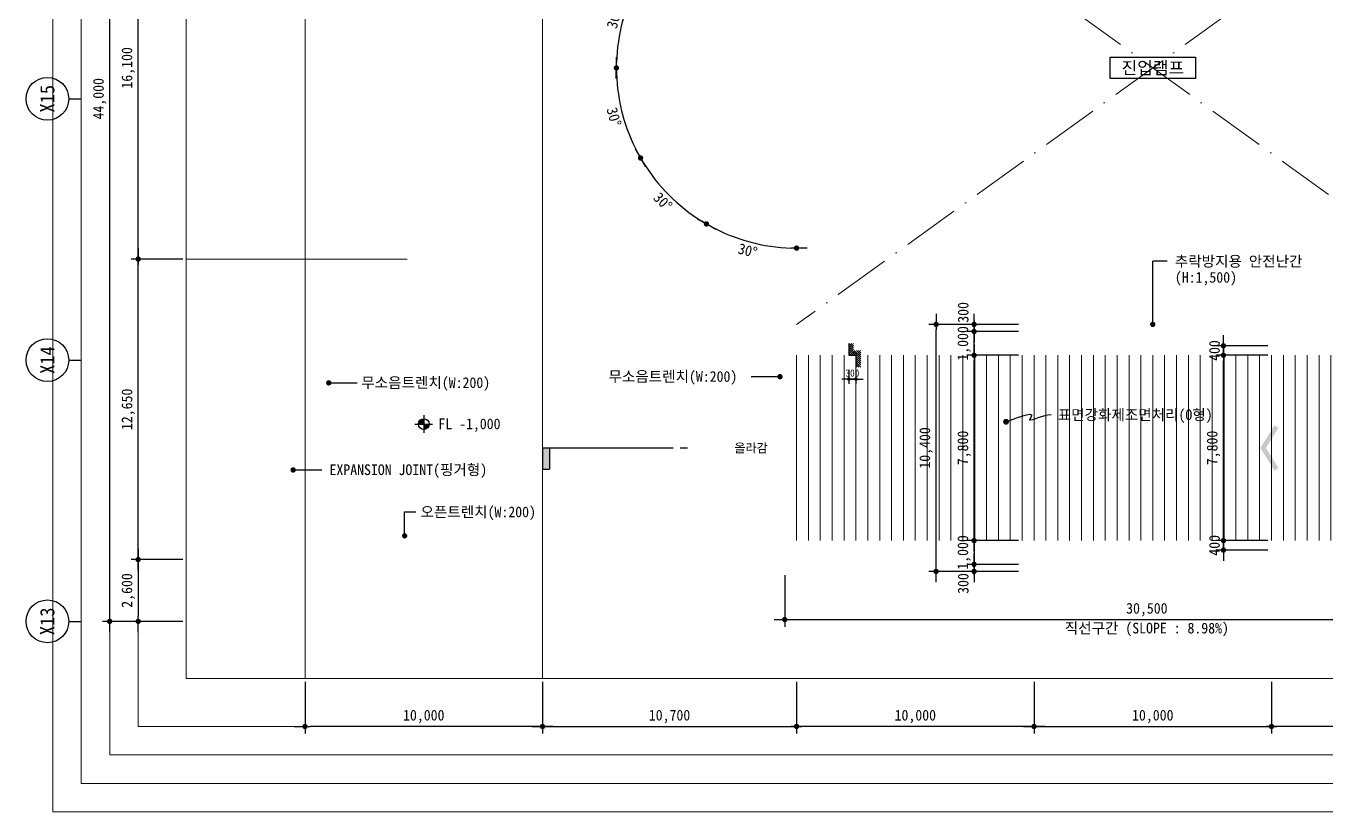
# Model space of a CAD drawing. Header units: millimetres. Extents: x 2292510 to 2787134, y 32296 to 526467.
# Drawn here: x 2549521 to 2604265, y 277341 to 310428 of the extents above; entities that cross this region are included whole.
import ezdxf
from ezdxf.enums import TextEntityAlignment as Align

# ---------------------------------------------------------------- set-up
doc = ezdxf.new("R2010")
doc.units = ezdxf.units.MM
doc.header["$LTSCALE"] = 200
doc.header["$MEASUREMENT"] = 0
doc.linetypes.add('ACAD_ISO10W100', pattern=[18, 12, -3, 0, -3])
doc.linetypes.add('CEN', pattern=[62, 60, -1, 0, -1])
doc.layers.get('0').update_dxf_attribs({"linetype": 'CONTINUOUS'})
for name, color, linetype, lineweight in [('A-AXIS-BUBL', 7, 'CONTINUOUS', 25), ('A-CNTL', 1, 'CEN', 15), ('A-DIMS', 7, 'CONTINUOUS', 25), ('A-MKXS-LEAD', 7, 'CONTINUOUS', 25), ('A-MKXS-MAK1', 3, 'CONTINUOUS', 25), ('A-MKXS-TEXT1', 3, 'CONTINUOUS', 25), ('A-MKXX-NAME', 3, 'CONTINUOUS', 25), ('A-MKXX-SYMB', 7, 'CONTINUOUS', 25), ('A-SSXS-PATT', 8, 'CONTINUOUS', 18), ('A-XXXX-HATC', 8, 'CONTINUOUS', 18), ('A-XXXX-OPEN', 1, 'ACAD_ISO10W100', 15), ('A-XXXX-SYMB', 7, 'CONTINUOUS', 25), ('A-XXXX-TXT2', 3, 'CONTINUOUS', 25)]:
    doc.layers.add(name, color=color, linetype=linetype, lineweight=lineweight)
doc.layers.add('A-ELEV-PATT', color=252, linetype='CONTINUOUS')
doc.layers.add('A-XXXX-NPLT', color=144, linetype='CONTINUOUS', lineweight=15, plot=False)
doc.styles.add('HY울릉도L', font='')
doc.styles.add('돋움', font='')
doc.styles.add('돋움체', font='')
doc.styles.get('HY울릉도L').set_extended_font_data('HYwulM')
doc.styles.get('돋움').set_extended_font_data('DotumChe')
doc.styles.get('돋움체').set_extended_font_data('DotumChe')
doc.dimstyles.new('CDIM', dxfattribs={"dimtxt": 3, "dimasz": 1.5, "dimexe": 2, "dimexo": 1, "dimgap": 1, "dimtad": 1, "dimdec": 0, "dimrnd": 0.5, "dimzin": 0, "dimdsep": 32, "dimlunit": 6, "dimtxsty": 'HY울릉도L', "dimblk1": '_CIDOT', "dimblk2": '_CIDOT', "dimsah": 1, "dimcen": 5.5, "dimclrd": 2, "dimclre": 2, "dimclrt": 7, "dimadec": 0, "dimazin": 0, "dimtfac": 1, "dimtdec": 0, "dimtix": 1, "dimtmove": 2, "dimatfit": 1, "dimldrblk": '_CIDOT', "dimfxl": 1, "dimtolj": 1, "dimtzin": 0, "dimlwd": -1, "dimarcsym": 0})

# ---------------------------------------------------------------- blocks, each defined once
blk = doc.blocks.new('_CIDOT')
at = {"color": 0, "linetype": 'ByBlock'}
blk.add_line((2, 0), (-1, 0), dxfattribs=at)
at = {"color": 0, "linetype": 'ByBlock', "const_width": 0.5}
blk.add_lwpolyline([(-0.25, 0, 1), (0.25, 0, 1)], format="xyb", close=True, dxfattribs=at)
blk = doc.blocks.new('*D233')
at = {"layer": 'A-DIMS', "lineweight": -2, "transparency": 16777216}
for p, q in [((17391, 36500), (15216, 36500)), ((17391, 23850), (15216, 23850))]:
    blk.add_line(p, q, dxfattribs=at)
at = {"layer": 'A-DIMS', "transparency": 16777216}
blk.add_line((15516, 24075), (15516, 36275), dxfattribs=at)
at = {"layer": 'A-DIMS', "transparency": 16777216, "xscale": 225, "yscale": 225, "zscale": 225}
for p, rotation in [((15516, 36500), 90), ((15516, 23850), 270)]:
    blk.add_blockref('_CIDOT', p, dxfattribs=dict(at, rotation=rotation))
at = {"layer": 'A-DIMS', "color": 3, "transparency": 16777216, "insert": (15098, 30175), "char_height": 450, "attachment_point": 5, "rotation": 90, "style": '돋움'}
blk.add_mtext('\\A1;12,650', dxfattribs=at)
blk = doc.blocks.new('*D234')
at = {"layer": 'A-DIMS', "lineweight": -2, "transparency": 16777216}
for p, q in [((17391, 52600), (15216, 52600)), ((17391, 36500), (15216, 36500))]:
    blk.add_line(p, q, dxfattribs=at)
at = {"layer": 'A-DIMS', "transparency": 16777216}
blk.add_line((15516, 36725), (15516, 52375), dxfattribs=at)
at = {"layer": 'A-DIMS', "transparency": 16777216, "xscale": 225, "yscale": 225, "zscale": 225}
for p, rotation in [((15516, 52600), 90), ((15516, 36500), 270)]:
    blk.add_blockref('_CIDOT', p, dxfattribs=dict(at, rotation=rotation))
at = {"layer": 'A-DIMS', "color": 3, "transparency": 16777216, "insert": (15098, 44550), "char_height": 450, "attachment_point": 5, "rotation": 90, "style": '돋움'}
blk.add_mtext('\\A1;16,100', dxfattribs=at)
blk = doc.blocks.new('*D236')
at = {"layer": 'A-DIMS', "lineweight": -2, "transparency": 16777216}
for p, q in [((17391, 23850), (15216, 23850)), ((17391, 21250), (15216, 21250))]:
    blk.add_line(p, q, dxfattribs=at)
at = {"layer": 'A-DIMS', "transparency": 16777216}
blk.add_line((15516, 23625), (15516, 21475), dxfattribs=at)
at = {"layer": 'A-DIMS', "transparency": 16777216, "xscale": 225, "yscale": 225, "zscale": 225}
for p, rotation in [((15516, 23850), 90), ((15516, 21250), 270)]:
    blk.add_blockref('_CIDOT', p, dxfattribs=dict(at, rotation=rotation))
at = {"layer": 'A-DIMS', "color": 3, "transparency": 16777216, "insert": (15098, 22550), "char_height": 450, "attachment_point": 5, "rotation": 90, "style": '돋움'}
blk.add_mtext('\\A1;2,600', dxfattribs=at)
blk = doc.blocks.new('*D237')
at = {"layer": 'A-DIMS', "lineweight": -2, "transparency": 16777216}
for p, q in [((17391, 65250), (14016, 65250)), ((17391, 21250), (14016, 21250))]:
    blk.add_line(p, q, dxfattribs=at)
at = {"layer": 'A-DIMS', "transparency": 16777216}
blk.add_line((14316, 21475), (14316, 65025), dxfattribs=at)
at = {"layer": 'A-DIMS', "transparency": 16777216, "xscale": 225, "yscale": 225, "zscale": 225}
for p, rotation in [((14316, 65250), 90), ((14316, 21250), 270)]:
    blk.add_blockref('_CIDOT', p, dxfattribs=dict(at, rotation=rotation))
at = {"layer": 'A-DIMS', "color": 3, "transparency": 16777216, "insert": (13898, 43250), "char_height": 450, "attachment_point": 5, "rotation": 90, "style": '돋움'}
blk.add_mtext('\\A1;44,000', dxfattribs=at)
blk = doc.blocks.new('*D250')
at = {"layer": 'A-DIMS', "lineweight": -2, "transparency": 16777216}
for p, q in [((43241, 18700), (43241, 16525)), ((53241, 18700), (53241, 16525))]:
    blk.add_line(p, q, dxfattribs=at)
at = {"layer": 'A-DIMS', "transparency": 16777216}
blk.add_line((53016, 16825), (43466, 16825), dxfattribs=at)
at = {"layer": 'A-DIMS', "transparency": 16777216, "xscale": 225, "yscale": 225, "zscale": 225, "rotation": 180}
blk.add_blockref('_CIDOT', (43241, 16825), dxfattribs=at)
at = {"layer": 'A-DIMS', "transparency": 16777216, "xscale": 225, "yscale": 225, "zscale": 225}
blk.add_blockref('_CIDOT', (53241, 16825), dxfattribs=at)
at = {"layer": 'A-DIMS', "color": 3, "transparency": 16777216, "insert": (48241, 17243), "char_height": 450, "attachment_point": 5, "style": '돋움'}
blk.add_mtext('\\A1;10,000', dxfattribs=at)
blk = doc.blocks.new('*D251')
at = {"layer": 'A-DIMS', "lineweight": -2, "transparency": 16777216}
for p, q in [((53241, 18700), (53241, 16525)), ((63241, 18700), (63241, 16525))]:
    blk.add_line(p, q, dxfattribs=at)
at = {"layer": 'A-DIMS', "transparency": 16777216}
blk.add_line((53466, 16825), (63016, 16825), dxfattribs=at)
at = {"layer": 'A-DIMS', "transparency": 16777216, "xscale": 225, "yscale": 225, "zscale": 225, "rotation": 180}
blk.add_blockref('_CIDOT', (53241, 16825), dxfattribs=at)
at = {"layer": 'A-DIMS', "transparency": 16777216, "xscale": 225, "yscale": 225, "zscale": 225}
blk.add_blockref('_CIDOT', (63241, 16825), dxfattribs=at)
at = {"layer": 'A-DIMS', "color": 3, "transparency": 16777216, "insert": (58241, 17243), "char_height": 450, "attachment_point": 5, "style": '돋움'}
blk.add_mtext('\\A1;10,000', dxfattribs=at)
blk = doc.blocks.new('*D252')
at = {"layer": 'A-DIMS', "lineweight": -2, "transparency": 16777216}
for p, q in [((63241, 18700), (63241, 16525)), ((73241, 18700), (73241, 16525))]:
    blk.add_line(p, q, dxfattribs=at)
at = {"layer": 'A-DIMS', "transparency": 16777216}
blk.add_line((73016, 16825), (63466, 16825), dxfattribs=at)
at = {"layer": 'A-DIMS', "transparency": 16777216, "xscale": 225, "yscale": 225, "zscale": 225, "rotation": 180}
blk.add_blockref('_CIDOT', (63241, 16825), dxfattribs=at)
at = {"layer": 'A-DIMS', "transparency": 16777216, "xscale": 225, "yscale": 225, "zscale": 225}
blk.add_blockref('_CIDOT', (73241, 16825), dxfattribs=at)
at = {"layer": 'A-DIMS', "color": 3, "transparency": 16777216, "insert": (68241, 17243), "char_height": 450, "attachment_point": 5, "style": '돋움'}
blk.add_mtext('\\A1;10,000', dxfattribs=at)
blk = doc.blocks.new('*D253')
at = {"layer": 'A-DIMS', "lineweight": -2, "transparency": 16777216}
for p, q in [((32541, 18700), (32541, 16525)), ((43241, 18700), (43241, 16525))]:
    blk.add_line(p, q, dxfattribs=at)
at = {"layer": 'A-DIMS', "transparency": 16777216}
blk.add_line((32766, 16825), (43016, 16825), dxfattribs=at)
at = {"layer": 'A-DIMS', "transparency": 16777216, "xscale": 225, "yscale": 225, "zscale": 225, "rotation": 180}
blk.add_blockref('_CIDOT', (32541, 16825), dxfattribs=at)
at = {"layer": 'A-DIMS', "transparency": 16777216, "xscale": 225, "yscale": 225, "zscale": 225}
blk.add_blockref('_CIDOT', (43241, 16825), dxfattribs=at)
at = {"layer": 'A-DIMS', "color": 3, "transparency": 16777216, "insert": (37891, 17243), "char_height": 450, "attachment_point": 5, "style": '돋움'}
blk.add_mtext('\\A1;10,700', dxfattribs=at)
blk = doc.blocks.new('*D226')
at = {"layer": 'A-DIMS', "lineweight": -2, "transparency": 16777216}
for p, q in [((22541, 18700), (22541, 16525)), ((32541, 18700), (32541, 16525))]:
    blk.add_line(p, q, dxfattribs=at)
at = {"layer": 'A-DIMS', "transparency": 16777216}
blk.add_line((32316, 16825), (22766, 16825), dxfattribs=at)
at = {"layer": 'A-DIMS', "transparency": 16777216, "xscale": 225, "yscale": 225, "zscale": 225, "rotation": 180}
blk.add_blockref('_CIDOT', (22541, 16825), dxfattribs=at)
at = {"layer": 'A-DIMS', "transparency": 16777216, "xscale": 225, "yscale": 225, "zscale": 225}
blk.add_blockref('_CIDOT', (32541, 16825), dxfattribs=at)
at = {"layer": 'A-DIMS', "color": 3, "transparency": 16777216, "insert": (27541, 17243), "char_height": 450, "attachment_point": 5, "style": '돋움'}
blk.add_mtext('\\A1;10,000', dxfattribs=at)
blk = doc.blocks.new('*D28')
at = {"layer": 'A-DIMS', "lineweight": -2, "transparency": 16777216}
for p, q in [((2581471, 287316), (2581471, 285141)), ((2611971, 287316), (2611971, 285141))]:
    blk.add_line(p, q, dxfattribs=at)
at = {"layer": 'A-DIMS', "transparency": 16777216}
blk.add_line((2581696, 285441), (2611746, 285441), dxfattribs=at)
at = {"layer": 'A-DIMS', "transparency": 16777216, "xscale": 225, "yscale": 225, "zscale": 225, "rotation": 180}
blk.add_blockref('_CIDOT', (2581471, 285441), dxfattribs=at)
at = {"layer": 'A-DIMS', "transparency": 16777216, "xscale": 225, "yscale": 225, "zscale": 225}
blk.add_blockref('_CIDOT', (2611971, 285441), dxfattribs=at)
at = {"layer": 'A-DIMS', "color": 3, "transparency": 16777216, "insert": (2596721, 285858), "char_height": 450, "attachment_point": 5, "style": '돋움'}
blk.add_mtext('\\A1;30,500', dxfattribs=at)
blk = doc.blocks.new('*D83')
at = {"layer": 'A-DIMS', "lineweight": -2, "transparency": 16777216}
for p, q in [((2591321, 296566), (2589146, 296566)), ((2591321, 288766), (2589146, 288766))]:
    blk.add_line(p, q, dxfattribs=at)
at = {"layer": 'A-DIMS', "transparency": 16777216}
blk.add_line((2589446, 288991), (2589446, 296341), dxfattribs=at)
at = {"layer": 'A-DIMS', "transparency": 16777216, "xscale": 225, "yscale": 225, "zscale": 225}
for p, rotation in [((2589446, 296566), 90), ((2589446, 288766), 270)]:
    blk.add_blockref('_CIDOT', p, dxfattribs=dict(at, rotation=rotation))
at = {"layer": 'A-DIMS', "color": 3, "transparency": 16777216, "insert": (2589028, 292666), "char_height": 450, "attachment_point": 5, "rotation": 90, "style": '돋움'}
blk.add_mtext('\\A1;7,800', dxfattribs=at)
blk = doc.blocks.new('*D84')
at = {"layer": 'A-DIMS', "transparency": 16777216}
for p, q in [((2589446, 288991), (2589446, 289216)), ((2589446, 288766), (2589446, 287766)), ((2589446, 287541), (2589446, 287316))]:
    blk.add_line(p, q, dxfattribs=at)
at = {"layer": 'A-DIMS', "lineweight": -2, "transparency": 16777216}
for p, q in [((2591321, 288766), (2589146, 288766)), ((2591321, 287766), (2589146, 287766))]:
    blk.add_line(p, q, dxfattribs=at)
at = {"layer": 'A-DIMS', "transparency": 16777216, "xscale": 225, "yscale": 225, "zscale": 225}
for p, rotation in [((2589446, 288766), 270), ((2589446, 287766), 90)]:
    blk.add_blockref('_CIDOT', p, dxfattribs=dict(at, rotation=rotation))
at = {"layer": 'A-DIMS', "color": 3, "transparency": 16777216, "insert": (2589028, 288266), "char_height": 450, "attachment_point": 5, "rotation": 90, "style": '돋움'}
blk.add_mtext('\\A1;1,000', dxfattribs=at)
blk = doc.blocks.new('*D85')
at = {"layer": 'A-DIMS', "transparency": 16777216}
for p, q in [((2589446, 297791), (2589446, 298016)), ((2589446, 296566), (2589446, 297566)), ((2589446, 296341), (2589446, 296116))]:
    blk.add_line(p, q, dxfattribs=at)
at = {"layer": 'A-DIMS', "lineweight": -2, "transparency": 16777216}
for p, q in [((2591321, 297566), (2589146, 297566)), ((2591321, 296566), (2589146, 296566))]:
    blk.add_line(p, q, dxfattribs=at)
at = {"layer": 'A-DIMS', "transparency": 16777216, "xscale": 225, "yscale": 225, "zscale": 225}
for p, rotation in [((2589446, 297566), 270), ((2589446, 296566), 90)]:
    blk.add_blockref('_CIDOT', p, dxfattribs=dict(at, rotation=rotation))
at = {"layer": 'A-DIMS', "color": 3, "transparency": 16777216, "insert": (2589028, 297066), "char_height": 450, "attachment_point": 5, "rotation": 90, "style": '돋움'}
blk.add_mtext('\\A1;1,000', dxfattribs=at)
blk = doc.blocks.new('*D89')
at = {"layer": 'A-DIMS', "lineweight": -2, "transparency": 16777216}
for p, q in [((2591321, 297866), (2587546, 297866)), ((2591321, 287466), (2587546, 287466))]:
    blk.add_line(p, q, dxfattribs=at)
at = {"layer": 'A-DIMS', "transparency": 16777216}
blk.add_line((2587846, 287691), (2587846, 297641), dxfattribs=at)
at = {"layer": 'A-DIMS', "transparency": 16777216, "xscale": 225, "yscale": 225, "zscale": 225}
for p, rotation in [((2587846, 297866), 90), ((2587846, 287466), 270)]:
    blk.add_blockref('_CIDOT', p, dxfattribs=dict(at, rotation=rotation))
at = {"layer": 'A-DIMS', "color": 3, "transparency": 16777216, "insert": (2587428, 292666), "char_height": 450, "attachment_point": 5, "rotation": 90, "style": '돋움'}
blk.add_mtext('\\A1;10,400', dxfattribs=at)
blk = doc.blocks.new('*D90')
at = {"layer": 'A-DIMS', "lineweight": -2, "transparency": 16777216}
for p, q in [((2601821, 296566), (2599646, 296566)), ((2601821, 288766), (2599646, 288766))]:
    blk.add_line(p, q, dxfattribs=at)
at = {"layer": 'A-DIMS', "transparency": 16777216}
blk.add_line((2599946, 288991), (2599946, 296341), dxfattribs=at)
at = {"layer": 'A-DIMS', "transparency": 16777216, "xscale": 225, "yscale": 225, "zscale": 225}
for p, rotation in [((2599946, 296566), 90), ((2599946, 288766), 270)]:
    blk.add_blockref('_CIDOT', p, dxfattribs=dict(at, rotation=rotation))
at = {"layer": 'A-DIMS', "color": 3, "transparency": 16777216, "insert": (2599528, 292666), "char_height": 450, "attachment_point": 5, "rotation": 90, "style": '돋움'}
blk.add_mtext('\\A1;7,800', dxfattribs=at)
blk = doc.blocks.new('*D91')
at = {"layer": 'A-DIMS', "transparency": 16777216}
for p, q in [((2599946, 288991), (2599946, 289216)), ((2599946, 288766), (2599946, 288366)), ((2599946, 288141), (2599946, 287916))]:
    blk.add_line(p, q, dxfattribs=at)
at = {"layer": 'A-DIMS', "lineweight": -2, "transparency": 16777216}
for p, q in [((2601821, 288766), (2599646, 288766)), ((2601821, 288366), (2599646, 288366))]:
    blk.add_line(p, q, dxfattribs=at)
at = {"layer": 'A-DIMS', "transparency": 16777216, "xscale": 225, "yscale": 225, "zscale": 225}
for p, rotation in [((2599946, 288766), 270), ((2599946, 288366), 90)]:
    blk.add_blockref('_CIDOT', p, dxfattribs=dict(at, rotation=rotation))
at = {"layer": 'A-DIMS', "color": 3, "transparency": 16777216, "insert": (2599570, 288566), "char_height": 450, "attachment_point": 5, "rotation": 90, "style": '돋움'}
blk.add_mtext('\\A1;400', dxfattribs=at)
blk = doc.blocks.new('*D92')
at = {"layer": 'A-DIMS', "transparency": 16777216}
for p, q in [((2599946, 297191), (2599946, 297416)), ((2599946, 296566), (2599946, 296966)), ((2599946, 296341), (2599946, 296116))]:
    blk.add_line(p, q, dxfattribs=at)
at = {"layer": 'A-DIMS', "lineweight": -2, "transparency": 16777216}
for p, q in [((2601821, 296966), (2599646, 296966)), ((2601821, 296566), (2599646, 296566))]:
    blk.add_line(p, q, dxfattribs=at)
at = {"layer": 'A-DIMS', "transparency": 16777216, "xscale": 225, "yscale": 225, "zscale": 225}
for p, rotation in [((2599946, 296966), 270), ((2599946, 296566), 90)]:
    blk.add_blockref('_CIDOT', p, dxfattribs=dict(at, rotation=rotation))
at = {"layer": 'A-DIMS', "color": 3, "transparency": 16777216, "insert": (2599570, 296766), "char_height": 450, "attachment_point": 5, "rotation": 90, "style": '돋움'}
blk.add_mtext('\\A1;400', dxfattribs=at)
blk = doc.blocks.new('*D121')
at = {"layer": 'A-DIMS', "transparency": 16777216}
blk.add_arc((2581971, 308666), 7587, 211.6992, 238.3008, dxfattribs=at)
at = {"layer": 'A-DIMS', "transparency": 16777216, "xscale": 225, "yscale": 225, "zscale": 225}
for p, rotation in [((2575400, 304872), 120.8495855993243), ((2578177, 302095), 329.1504144006749)]:
    blk.add_blockref('_CIDOT', p, dxfattribs=dict(at, rotation=rotation))
at = {"layer": 'A-DIMS', "color": 3, "transparency": 16777216, "insert": (2576340, 303035), "char_height": 450, "attachment_point": 5, "rotation": 315, "style": '돋움'}
blk.add_mtext('\\A1;30°', dxfattribs=at)
blk = doc.blocks.new('*D122')
at = {"layer": 'A-DIMS', "transparency": 16777216}
blk.add_arc((2581971, 308666), 7587, 241.6992, 268.3008, dxfattribs=at)
at = {"layer": 'A-DIMS', "transparency": 16777216, "xscale": 225, "yscale": 225, "zscale": 225}
for p, rotation in [((2578177, 302095), 150.849585499698), ((2581971, 301078), 359.1504145003022)]:
    blk.add_blockref('_CIDOT', p, dxfattribs=dict(at, rotation=rotation))
at = {"layer": 'A-DIMS', "color": 3, "transparency": 16777216, "insert": (2579910, 300974), "char_height": 450, "attachment_point": 5, "rotation": 345, "style": '돋움'}
blk.add_mtext('\\A1;30°', dxfattribs=at)
blk = doc.blocks.new('*D123')
at = {"layer": 'A-DIMS', "transparency": 16777216}
blk.add_arc((2581971, 308666), 7587, 121.6992, 148.3008, dxfattribs=at)
at = {"layer": 'A-DIMS', "transparency": 16777216, "xscale": 225, "yscale": 225, "zscale": 225}
for p, rotation in [((2578177, 315236), 30.84958559932581), ((2575400, 312459), 239.1504144006759)]:
    blk.add_blockref('_CIDOT', p, dxfattribs=dict(at, rotation=rotation))
at = {"layer": 'A-DIMS', "color": 3, "transparency": 16777216, "insert": (2576340, 314296), "char_height": 450, "attachment_point": 5, "rotation": 45, "style": '돋움'}
blk.add_mtext('\\A1;30°', dxfattribs=at)
blk = doc.blocks.new('*D124')
at = {"layer": 'A-DIMS', "transparency": 16777216}
blk.add_arc((2581971, 308666), 7587, 91.6992, 118.3008, dxfattribs=at)
at = {"layer": 'A-DIMS', "transparency": 16777216, "xscale": 225, "yscale": 225, "zscale": 225}
for p, rotation in [((2581971, 316253), 0.8495855993245246), ((2578177, 315236), 209.1504144006769)]:
    blk.add_blockref('_CIDOT', p, dxfattribs=dict(at, rotation=rotation))
at = {"layer": 'A-DIMS', "color": 3, "transparency": 16777216, "insert": (2579910, 316357), "char_height": 450, "attachment_point": 5, "rotation": 15, "style": '돋움'}
blk.add_mtext('\\A1;30°', dxfattribs=at)
blk = doc.blocks.new('*D126')
at = {"layer": 'A-DIMS', "transparency": 16777216}
blk.add_arc((2581971, 308666), 7587, 151.6992, 178.3008, dxfattribs=at)
at = {"layer": 'A-DIMS', "transparency": 16777216, "xscale": 225, "yscale": 225, "zscale": 225}
for p, rotation in [((2575400, 312459), 60.84958559933229), ((2574384, 308666), 269.15041440068)]:
    blk.add_blockref('_CIDOT', p, dxfattribs=dict(at, rotation=rotation))
at = {"layer": 'A-DIMS', "color": 3, "transparency": 16777216, "insert": (2574280, 310726), "char_height": 450, "attachment_point": 5, "rotation": 75, "style": '돋움'}
blk.add_mtext('\\A1;30°', dxfattribs=at)
blk = doc.blocks.new('*D125')
at = {"layer": 'A-DIMS', "transparency": 16777216}
blk.add_arc((2581971, 308666), 7587, 181.6992, 208.3008, dxfattribs=at)
at = {"layer": 'A-DIMS', "transparency": 16777216, "xscale": 225, "yscale": 225, "zscale": 225}
for p, rotation in [((2574384, 308666), 90.84958559932862), ((2575400, 304872), 299.1504144006761)]:
    blk.add_blockref('_CIDOT', p, dxfattribs=dict(at, rotation=rotation))
at = {"layer": 'A-DIMS', "color": 3, "transparency": 16777216, "insert": (2574280, 306605), "char_height": 450, "attachment_point": 5, "rotation": 285, "style": '돋움'}
blk.add_mtext('\\A1;30°', dxfattribs=at)
blk = doc.blocks.new('*U162')
at = {"layer": 'A-SSXS-PATT'}
blk.add_line((0, -3900), (0, 3900), dxfattribs=at)
blk = doc.blocks.new('*U163')
at = {"color": 0, "linetype": 'ByBlock', "lineweight": -2, "transparency": 16777216}
for p, rotation in [((2608644, 413416), 11.99999999999999), ((2609192, 413522), 9.999999999999977), ((2609744, 413610), 7.99999999999998), ((2610298, 413678), 5.999999999999965), ((2610855, 413726), 4.000000000000041), ((2611412, 413756), 1.999999999999765), ((2607027, 412982), 17.99999999999997), ((2607561, 413146), 15.99999999999997), ((2608100, 413290), 13.99999999999997), ((2605977, 412600), 22), ((2606498, 412801), 19.99999999999998), ((2604957, 412146), 25.99999999999998), ((2605463, 412382), 23.99999999999997), ((2603971, 411622), 29.99999999999999), ((2604459, 411893), 28), ((2603492, 411334), 32), ((2603024, 411030), 34.00000000000001), ((2602120, 410374), 37.99999999999999), ((2602566, 410710), 36.00000000000001), ((2601686, 410022), 39.99999999999999), ((2601265, 409656), 41.99999999999999), ((2600856, 409275), 43.99999999999999), ((2600461, 408880), 45.99999999999999), ((2600080, 408472), 47.99999999999999), ((2599714, 408050), 49.99999999999999), ((2599363, 407616), 51.99999999999999), ((2599027, 407170), 53.99999999999997), ((2598706, 406713), 56), ((2598402, 406244), 57.99999999999999), ((2598114, 405765), 59.99999999999999), ((2597844, 405277), 61.99999999999999), ((2597590, 404779), 63.99999999999999), ((2597354, 404273), 66), ((2597136, 403759), 68), ((2596936, 403238), 70), ((2596754, 402710), 72), ((2596591, 402176), 74), ((2596446, 401636), 75.99999999999997), ((2596320, 401092), 77.99999999999999), ((2596214, 400544), 79.99999999999999), ((2596127, 399992), 82), ((2596058, 399438), 83.99999999999999), ((2596010, 398882), 86), ((2595981, 398324), 87.99999999999999), ((2595971, 397766), 89.99999999999997), ((2595981, 397207), 92), ((2596010, 396649), 93.99999999999999), ((2596058, 396093), 96), ((2596127, 395539), 98), ((2596214, 394987), 99.99999999999999), ((2596320, 394439), 102), ((2596446, 393895), 104), ((2596591, 393355), 106), ((2596754, 392821), 108), ((2596936, 392293), 110), ((2597136, 391772), 112), ((2597354, 391258), 114), ((2597590, 390752), 116), ((2597844, 390254), 118), ((2598114, 389766), 120), ((2598402, 389287), 122), ((2598706, 388818), 124), ((2599027, 388361), 126), ((2599363, 387915), 128), ((2599714, 387481), 130), ((2600080, 387059), 132), ((2600461, 386651), 134), ((2600856, 386256), 136), ((2601265, 385875), 138), ((2601686, 385509), 140), ((2602120, 385157), 142), ((2602566, 384821), 144), ((2603024, 384501), 146), ((2603492, 384197), 148), ((2603971, 383909), 150), ((2604459, 383638), 152), ((2604957, 383385), 154), ((2605463, 383149), 156), ((2605977, 382931), 158), ((2606498, 382730), 160), ((2607026, 382549), 162), ((2607561, 382385), 164), ((2608100, 382241), 166), ((2608644, 382115), 168.0000000000001), ((2609192, 382009), 170), ((2609744, 381921), 172), ((2610298, 381853), 174), ((2610855, 381805), 176.0000000000001), ((2611412, 381775), 178.0000000000001), ((2611971, 381766), 180)]:
    blk.add_blockref('*U162', p, dxfattribs=dict(at, rotation=rotation))
blk.add_blockref('*U162', (2611971, 413765), dxfattribs=at)
blk = doc.blocks.new('rampline')
at = {"layer": 'A-SSXS-PATT'}
for p, q in [((43241, 56650), (43241, 64450)), ((43741, 56650), (43741, 64450)), ((44241, 56650), (44241, 64450)), ((44741, 56650), (44741, 64450)), ((45241, 56650), (45241, 64450)), ((45741, 56650), (45741, 64450)), ((46241, 56650), (46241, 64450)), ((46741, 56650), (46741, 64450)), ((47241, 56650), (47241, 64450)), ((47741, 56650), (47741, 64450)), ((48241, 56650), (48241, 64450)), ((48741, 56650), (48741, 64450)), ((49241, 56650), (49241, 64450)), ((49741, 56650), (49741, 64450)), ((50241, 56650), (50241, 64450)), ((50741, 56650), (50741, 64450)), ((51241, 56650), (51241, 64450)), ((51741, 56650), (51741, 64450)), ((52241, 56650), (52241, 64450)), ((52741, 56650), (52741, 64450)), ((53241, 56650), (53241, 64450)), ((53741, 56650), (53741, 64450)), ((54241, 56650), (54241, 64450)), ((54741, 56650), (54741, 64450)), ((55241, 56650), (55241, 64450)), ((55741, 56650), (55741, 64450)), ((56241, 56650), (56241, 64450)), ((56741, 56650), (56741, 64450)), ((57241, 56650), (57241, 64450)), ((57741, 56650), (57741, 64450)), ((58241, 56650), (58241, 64450)), ((58741, 56650), (58741, 64450)), ((59241, 56650), (59241, 64450)), ((59741, 56650), (59741, 64450)), ((60241, 56650), (60241, 64450)), ((60741, 56650), (60741, 64450)), ((61241, 56650), (61241, 64450)), ((61741, 56650), (61741, 64450)), ((62241, 56650), (62241, 64450)), ((62741, 56650), (62741, 64450)), ((63241, 56650), (63241, 64450)), ((63741, 56650), (63741, 64450)), ((64241, 56650), (64241, 64450)), ((64741, 56650), (64741, 64450)), ((65241, 56650), (65241, 64450)), ((65741, 56650), (65741, 64450)), ((66241, 56650), (66241, 64450)), ((66741, 56650), (66741, 64450)), ((67241, 56650), (67241, 64450)), ((67741, 56650), (67741, 64450)), ((68241, 56650), (68241, 64450)), ((68741, 56650), (68741, 64450)), ((69241, 56650), (69241, 64450)), ((69741, 56650), (69741, 64450)), ((70241, 56650), (70241, 64450)), ((70741, 56650), (70741, 64450)), ((71241, 56650), (71241, 64450)), ((71741, 56650), (71741, 64450)), ((72241, 56650), (72241, 64450)), ((72741, 56650), (72741, 64450)), ((73241, 56650), (73241, 64450)), ((43241, 32450), (43241, 24650)), ((43741, 32450), (43741, 24650)), ((44241, 32450), (44241, 24650)), ((44741, 32450), (44741, 24650)), ((45241, 32450), (45241, 24650)), ((45741, 32450), (45741, 24650)), ((46241, 32450), (46241, 24650)), ((46741, 32450), (46741, 24650)), ((47241, 32450), (47241, 24650)), ((47741, 32450), (47741, 24650)), ((48241, 32450), (48241, 24650)), ((48741, 32450), (48741, 24650)), ((49241, 32450), (49241, 24650)), ((49741, 32450), (49741, 24650)), ((50241, 32450), (50241, 24650)), ((50741, 32450), (50741, 24650)), ((51241, 32450), (51241, 24650)), ((51741, 32450), (51741, 24650)), ((52241, 32450), (52241, 24650)), ((52741, 32450), (52741, 24650)), ((53241, 32450), (53241, 24650)), ((53741, 32450), (53741, 24650)), ((54241, 32450), (54241, 24650)), ((54741, 32450), (54741, 24650)), ((55241, 32450), (55241, 24650)), ((55741, 32450), (55741, 24650)), ((56241, 32450), (56241, 24650)), ((56741, 32450), (56741, 24650)), ((57241, 32450), (57241, 24650)), ((57741, 32450), (57741, 24650)), ((58241, 32450), (58241, 24650)), ((58741, 32450), (58741, 24650)), ((59241, 32450), (59241, 24650)), ((59741, 32450), (59741, 24650)), ((60241, 32450), (60241, 24650)), ((60741, 32450), (60741, 24650)), ((61241, 32450), (61241, 24650)), ((61741, 32450), (61741, 24650)), ((62241, 32450), (62241, 24650)), ((62741, 32450), (62741, 24650)), ((63241, 32450), (63241, 24650)), ((63741, 32450), (63741, 24650)), ((64241, 32450), (64241, 24650)), ((64741, 32450), (64741, 24650)), ((65241, 32450), (65241, 24650)), ((65741, 32450), (65741, 24650)), ((66241, 32450), (66241, 24650)), ((66741, 32450), (66741, 24650)), ((67241, 32450), (67241, 24650)), ((67741, 32450), (67741, 24650)), ((68241, 32450), (68241, 24650)), ((68741, 32450), (68741, 24650)), ((69241, 32450), (69241, 24650)), ((69741, 32450), (69741, 24650)), ((70241, 32450), (70241, 24650)), ((70741, 32450), (70741, 24650)), ((71241, 32450), (71241, 24650)), ((71741, 32450), (71741, 24650)), ((72241, 32450), (72241, 24650)), ((72741, 32450), (72741, 24650)), ((73241, 32450), (73241, 24650))]:
    blk.add_line(p, q, dxfattribs=at)
at = {"xscale": -1}
blk.add_blockref('*U163', (2685212, -353216), dxfattribs=at)
blk = doc.blocks.new('*D312')
at = {"layer": 'A-DIMS', "lineweight": -2, "transparency": 16777216}
for p, q in [((2591321, 297866), (2589146, 297866)), ((2591321, 297566), (2589146, 297566))]:
    blk.add_line(p, q, dxfattribs=at)
at = {"layer": 'A-DIMS', "transparency": 16777216}
for p, q in [((2589446, 298091), (2589446, 298316)), ((2589446, 297866), (2589446, 297566)), ((2589446, 297341), (2589446, 297116))]:
    blk.add_line(p, q, dxfattribs=at)
at = {"layer": 'A-DIMS', "transparency": 16777216, "xscale": 225, "yscale": 225, "zscale": 225}
for p, rotation in [((2589446, 297866), 270), ((2589446, 297566), 90)]:
    blk.add_blockref('_CIDOT', p, dxfattribs=dict(at, rotation=rotation))
at = {"layer": 'A-DIMS', "color": 3, "transparency": 16777216, "insert": (2588988, 298372), "char_height": 450, "attachment_point": 5, "rotation": 90, "style": '돋움'}
blk.add_mtext('\\A1;300', dxfattribs=at)
blk = doc.blocks.new('*D313')
at = {"layer": 'A-DIMS', "transparency": 16777216}
for p, q in [((2589446, 287991), (2589446, 288216)), ((2589446, 287466), (2589446, 287766)), ((2589446, 287241), (2589446, 287016))]:
    blk.add_line(p, q, dxfattribs=at)
at = {"layer": 'A-DIMS', "lineweight": -2, "transparency": 16777216}
for p, q in [((2591321, 287766), (2589146, 287766)), ((2591321, 287466), (2589146, 287466))]:
    blk.add_line(p, q, dxfattribs=at)
at = {"layer": 'A-DIMS', "transparency": 16777216, "xscale": 225, "yscale": 225, "zscale": 225}
for p, rotation in [((2589446, 287766), 270), ((2589446, 287466), 90)]:
    blk.add_blockref('_CIDOT', p, dxfattribs=dict(at, rotation=rotation))
at = {"layer": 'A-DIMS', "color": 3, "transparency": 16777216, "insert": (2588988, 286959), "char_height": 450, "attachment_point": 5, "rotation": 90, "style": '돋움'}
blk.add_mtext('\\A1;300', dxfattribs=at)
blk = doc.blocks.new('*D328')
at = {"layer": 'A-DIMS', "lineweight": -2, "transparency": 16777216}
for p, q in [((2584171, 295953), (2584171, 295366)), ((2584471, 295966), (2584471, 295366))]:
    blk.add_line(p, q, dxfattribs=at)
at = {"layer": 'A-DIMS', "transparency": 16777216}
for p, q in [((2584021, 295566), (2583871, 295566)), ((2584471, 295566), (2584171, 295566)), ((2584621, 295566), (2584771, 295566))]:
    blk.add_line(p, q, dxfattribs=at)
at = {"layer": 'A-DIMS', "transparency": 16777216, "xscale": 150, "yscale": 150, "zscale": 150}
blk.add_blockref('_CIDOT', (2584171, 295566), dxfattribs=at)
at = {"layer": 'A-DIMS', "transparency": 16777216, "xscale": 150, "yscale": 150, "zscale": 150, "rotation": 180}
blk.add_blockref('_CIDOT', (2584471, 295566), dxfattribs=at)
at = {"layer": 'A-DIMS', "color": 3, "transparency": 16777216, "insert": (2584321, 295817), "char_height": 300, "attachment_point": 5, "style": '돋움체'}
blk.add_mtext('\\A1;300', dxfattribs=at)
blk = doc.blocks.new('dim_진입램프')
for p, q in [((12591.3, 43250), (13116.3, 43250)), ((12591.3, 32250), (13116.3, 32250)), ((12591.3, 21250), (13116.3, 21250))]:
    blk.add_line(p, q)
at = {"layer": 'A-AXIS-BUBL', "ltscale": 0.2}
for centre in [(11691.3, 43250), (11691.3, 32250), (11691.3, 21250)]:
    blk.add_circle(centre, 900, dxfattribs=at)
at = {"layer": 'A-CNTL', "ltscale": 300}
for points in [[(22541.3, 70250), (22541.3, 18850)], [(32541.3, 70250), (32541.3, 18850)], [(17541.3, 36500), (26841.3, 36500)]]:
    blk.add_lwpolyline(points, dxfattribs=at)
at = {"layer": 'A-XXXX-NPLT'}
for points in [[(104566.3, 13225), (11916.3, 13225), (11916.3, 75875), (104566.3, 75875)], [(103366.3, 14425), (13116.3, 14425), (13116.3, 74675), (103366.3, 74675)], [(102166.3, 15625), (14316.3, 15625), (14316.3, 73475), (102166.3, 73475)], [(100966.3, 16825), (15516.3, 16825), (15516.3, 72275), (100966.3, 72275)], [(17541.3, 70250), (98941.3, 70250), (98941.3, 18850), (17541.3, 18850)]]:
    blk.add_lwpolyline(points, close=True, dxfattribs=at)
at = {"layer": 'A-XXXX-TXT2', "ltscale": 0.2, "style": '돋움체'}
for s, p in [('X15', (11691.3, 43250)), ('X14', (11691.3, 32250)), ('X13', (11691.3, 21250))]:
    blk.add_text(s, height=600, rotation=90, dxfattribs=at).set_placement(p, align=Align.MIDDLE)
at = {"layer": 'A-DIMS'}
for base, p1, p2, angle, picture, middle in [((14316.3, 65250), (17541.3, 21250), (17541.3, 65250), 90, '*D237', (13898.4, 43250)), ((15516.3, 52600), (17541.3, 36500), (17541.3, 52600), 90, '*D234', (15098.4, 44550)), ((15516.3, 36500), (17541.3, 23850), (17541.3, 36500), 90, '*D233', (15098.4, 30175)), ((15516.3, 21250), (17541.3, 23850), (17541.3, 21250), 90, '*D236', (15098.4, 22550)), ((22541.3, 16825), (32541.3, 18850), (22541.3, 18850), 180, '*D226', (27541.3, 17242.8)), ((43241.3, 16825), (53241.3, 18850), (43241.3, 18850), 180, '*D250', (48241.3, 17242.8)), ((63241.3, 16825), (73241.3, 18850), (63241.3, 18850), 180, '*D252', (68241.3, 17242.8))]:
    dim = blk.add_linear_dim(base=base, p1=p1, p2=p2, angle=angle, dimstyle='CDIM', override={"dimscale": 150, "dimtxsty": '돋움', "dimclrd": 256, "dimclre": 256, "dimclrt": 3}, dxfattribs=at)
    dim.commit()
    dim.dimension.update_dxf_attribs({"geometry": picture, "text_midpoint": middle})
for base, p1, p2, picture, middle in [((43241.3, 16825), (32541.3, 18850), (43241.3, 18850), '*D253', (37891.3, 17242.8)), ((63241.3, 16825), (53241.3, 18850), (63241.3, 18850), '*D251', (58241.3, 17242.8))]:
    dim = blk.add_linear_dim(base=base, p1=p1, p2=p2, dimstyle='CDIM', override={"dimscale": 150, "dimtxsty": '돋움', "dimclrd": 256, "dimclre": 256, "dimclrt": 3}, dxfattribs=at)
    dim.commit()
    dim.dimension.update_dxf_attribs({"geometry": picture, "text_midpoint": middle})

msp = doc.modelspace()

# ---------------------------------------------------------------- hatches: boundary and pattern name
at = {"layer": 'A-ELEV-PATT'}
h = msp.add_hatch(color=256, dxfattribs=at)
h.dxf.hatch_style = 1
h.paths.add_polyline_path([(2602095, 293619.6), (2601499.2, 292665.5), (2602095, 291711.4), (2602264.7, 291817.3), (2601735, 292665.5), (2602264.7, 293513.7)])
at = {"layer": 'A-MKXS-MAK1'}
msp.add_hatch(color=256, dxfattribs=at).paths.add_polyline_path([(2571570.8, 291765.5), (2571270.8, 291765.5), (2571270.8, 292665.5), (2571570.8, 292665.5)])
at = {"layer": 'A-XXXX-HATC'}
h = msp.add_hatch(dxfattribs=at)
h.set_pattern_fill('BRICK', color=256, scale=60.000001, angle=90, style=0)
h.set_pattern_definition([(135, (2664803.6, 188702.09), (-42.426407, -42.426407), [])])
h.paths.add_polyline_path([(2584370.8, 296765.5), (2584670.8, 296765.5), (2584670.8, 296065.5), (2584470.8, 296065.5), (2584470.8, 296565.5), (2584170.8, 296565.5), (2584170.8, 297065.5), (2584370.8, 297065.8)])
at = {"layer": 'A-XXXX-SYMB'}
h = msp.add_hatch(color=256, dxfattribs=at)
h.paths.add_polyline_path([(2566270.8, 293895.5, 0.4142136), (2566045.8, 293670.5), (2566270.8, 293670.5)])
h.paths.add_polyline_path([(2566495.8, 293670.5), (2566270.8, 293670.5), (2566270.8, 293445.5, 0.4142136)])

# ---------------------------------------------------------------- linework, layer by layer
at = {"layer": 'A-MKXS-LEAD'}
for p, q in [((2596970.8, 297865.5), (2596970.8, 300523.7)), ((2597570.8, 300523.7), (2596970.8, 300523.7)), ((2581270.8, 295665.5), (2580060.8, 295665.5)), ((2562270.8, 295406), (2563472.5, 295406)), ((2560770.8, 291740.1), (2561972.5, 291740.1)), ((2565466.2, 288965.5), (2565466.2, 289973.8)), ((2565466.2, 289973.8), (2565938.5, 289973.8))]:
    msp.add_line(p, q, dxfattribs=at)
for points, const_width in [([(2596914.5, 297865.5, 1), (2597027, 297865.5, 1)], 112.5), ([(2581327, 295665.5, 1), (2581214.5, 295665.5, 1)], 112.5), ([(2562214.5, 295406, -1), (2562327, 295406, -1)], 112.5), ([(2590729.8, 293773.6, 1), (2590854.2, 293761.2, 1)], 120), ([(2560714.5, 291740.1, -1), (2560827, 291740.1, -1)], 112.5), ([(2565410, 288965.5, -1), (2565522.5, 288965.5, -1)], 112.5)]:
    msp.add_lwpolyline(points, format="xyb", close=True, dxfattribs=dict(at, const_width=const_width))
msp.add_lwpolyline([(2590792, 293767.4), (2591280.8, 293951.7), (2591599.3, 294051.2), (2591780.5, 294083.4), (2591857.5, 294066), (2591863.2, 294016.5), (2591830.8, 293952.4), (2591793.1, 293891.5), (2591783.3, 293851.1), (2591826.6, 293844.5), (2591917.2, 293866.5), (2592041.6, 293907.5), (2592186, 293958.1), (2592337.1, 294008.5), (2592481.1, 294049.3), (2592604.6, 294070.9), (2592693.9, 294063.7)], dxfattribs=at)
at = {"layer": 'A-MKXS-MAK1'}
for p, q in [((2571270.8, 292665.5), (2576770.8, 292665.5)), ((2571270.8, 292665.5), (2571270.8, 291765.5)), ((2571570.8, 292665.5), (2571570.8, 291765.5)), ((2577070.8, 292665.5), (2577370.8, 292665.5)), ((2571270.8, 291765.5), (2571570.8, 291765.5))]:
    msp.add_line(p, q, dxfattribs=at)
at = {"layer": 'A-MKXX-SYMB'}
msp.add_lwpolyline([(2598770.8, 308215.5), (2595170.8, 308215.5), (2595170.8, 309115.5), (2598770.8, 309115.5)], close=True, dxfattribs=at)
at = {"layer": 'A-XXXX-OPEN'}
for p, q in [((2581970.8, 319465.5), (2611970.8, 297865.5)), ((2611970.8, 319465.5), (2581970.8, 297865.5))]:
    msp.add_line(p, q, dxfattribs=at)
at = {"layer": 'A-XXXX-SYMB'}
for p, q in [((2566270.8, 294045.5), (2566270.8, 293295.5)), ((2565895.8, 293670.5), (2566645.8, 293670.5))]:
    msp.add_line(p, q, dxfattribs=at)
msp.add_lwpolyline([(2584170.8, 297065.5), (2584170.8, 296565.5), (2584470.8, 296565.5), (2584470.8, 296065.5)], dxfattribs=at)
msp.add_circle((2566270.8, 293670.5), 225, dxfattribs=at)

# ---------------------------------------------------------------- block references
for name in ['dim_진입램프', 'rampline']:
    msp.add_blockref(name, (2538729.5, 264115.5))

# ---------------------------------------------------------------- texts
at = {"layer": 'A-DIMS', "color": 3, "insert": (2596720.8, 285022.7), "char_height": 450, "attachment_point": 5, "style": '돋움'}
msp.add_mtext('\\A1;직선구간 (SLOPE : 8.98%)', dxfattribs=at)
at = {"layer": 'A-MKXS-TEXT1', "style": '돋움체'}
for s, p in [('추락방지용 안전난간', (2597899.9, 300523.7)), ('(H:1,500)', (2597899.9, 299848.7)), ('무소음트렌치(W:200)', (2563642.9, 295415.6)), ('무소음트렌치(W:200)', (2574051.1, 295675.1)), ('EXPANSION JOINT(핑거형)', (2562301.6, 291749.7)), ('오픈트렌치(W:200)', (2566135.4, 289973.8))]:
    msp.add_text(s, height=450, dxfattribs=at).set_placement(p, align=Align.MIDDLE_LEFT)
at = {"layer": 'A-MKXX-NAME', "style": '돋움체'}
msp.add_text('진입램프', height=525, dxfattribs=at).set_placement((2596970.8, 308665.5), align=Align.MIDDLE_CENTER)
at = {"layer": 'A-XXXX-TXT2', "style": '돋움체'}
for s, p in [('표면강화제조면처리(O형)', (2592970.8, 294063.7)), ('FL -1,000', (2566886.4, 293681))]:
    msp.add_text(s, height=450, dxfattribs=at).set_placement(p, align=Align.MIDDLE_LEFT)
msp.add_text('올라감', height=375, dxfattribs=at).set_placement((2580054.9, 292665.5), align=Align.MIDDLE_CENTER)

# ---------------------------------------------------------------- dimensions: what is measured, and where the dimension line sits
at = {"layer": 'A-DIMS'}
for base, line1, line2, override, picture, middle in [((2579375.8, 301535.8), ((2581970.8, 334365.5), (2581970.8, 282965.5)), ((2581970.8, 308665.5), (2569120.8, 286408.7)), {"dimscale": 150, "dimtad": 2, "dimtxsty": '돋움', "dimclrd": 256, "dimclre": 256, "dimclrt": 3}, '*D122', (2579909.9, 300974.3)), ((2580653.2, 316137.5), ((2581970.8, 334365.5), (2581970.8, 282965.5)), ((2581970.8, 308665.5), (2569120.8, 330922.4)), {"dimscale": 150, "dimtxsty": '돋움', "dimclrd": 256, "dimclre": 256, "dimclrt": 3}, '*D124', (2579909.9, 316356.7)), ((2577093.8, 314477.7), ((2581970.8, 308665.5), (2569120.8, 330922.4)), ((2581970.8, 308665.5), (2559713.9, 321515.5)), {"dimscale": 150, "dimtxsty": '돋움', "dimclrd": 256, "dimclre": 256, "dimclrt": 3}, '*D123', (2576340.4, 314295.9)), ((2574841.1, 311260.5), ((2581970.8, 308665.5), (2559713.9, 321515.5)), ((2581970.8, 308665.5), (2556270.8, 308665.5)), {"dimscale": 150, "dimtxsty": '돋움', "dimclrd": 256, "dimclre": 256, "dimclrt": 3}, '*D126', (2574279.5, 310726.4)), ((2574498.8, 307348), ((2581970.8, 308665.5), (2559713.9, 295815.5)), ((2581970.8, 308665.5), (2556270.8, 308665.5)), {"dimscale": 150, "dimtad": 2, "dimtxsty": '돋움', "dimclrd": 256, "dimclre": 256, "dimclrt": 3}, '*D125', (2574279.5, 306604.6)), ((2576158.6, 303788.5), ((2581970.8, 308665.5), (2569120.8, 286408.7)), ((2581970.8, 308665.5), (2559713.9, 295815.5)), {"dimscale": 150, "dimtad": 2, "dimtxsty": '돋움', "dimclrd": 256, "dimclre": 256, "dimclrt": 3}, '*D121', (2576340.4, 303035.1))]:
    dim = msp.add_angular_dim_2l(base=base, line1=line1, line2=line2, dimstyle='CDIM', override=override, dxfattribs=at)
    dim.commit()
    dim.dimension.update_dxf_attribs({"geometry": picture, "text_midpoint": middle})
for base, p1, p2, angle, picture, middle in [((2589445.8, 297565.5), (2591470.8, 297865.5), (2591470.8, 297565.5), 270, '*D312', (2588988.5, 298372.1)), ((2589445.8, 287765.5), (2591470.8, 287465.5), (2591470.8, 287765.5), 90, '*D313', (2588988.5, 286958.9))]:
    dim = msp.add_linear_dim(base=base, p1=p1, p2=p2, angle=angle, dimstyle='CDIM', override={"dimscale": 150, "dimtxsty": '돋움', "dimclrd": 256, "dimclre": 256, "dimclrt": 3}, dxfattribs=at)
    dim.commit()
    dim.dimension.update_dxf_attribs({"geometry": picture, "text_midpoint": middle, "dimtype": 160})
for base, p1, p2, angle, override, picture, middle in [((2587845.8, 297865.5), (2591470.8, 287465.5), (2591470.8, 297865.5), 270, {"dimscale": 150, "dimtxsty": '돋움', "dimclrd": 256, "dimclre": 256, "dimclrt": 3}, '*D89', (2587427.9, 292665.5)), ((2589445.8, 297565.5), (2591470.8, 296565.5), (2591470.8, 297565.5), 270, {"dimscale": 150, "dimtxsty": '돋움', "dimclrd": 256, "dimclre": 256, "dimclrt": 3}, '*D85', (2589027.9, 297065.5)), ((2599945.8, 296965.5), (2601970.8, 296565.5), (2601970.8, 296965.5), 270, {"dimscale": 150, "dimtxsty": '돋움', "dimclrd": 256, "dimclre": 256, "dimclrt": 3}, '*D92', (2599570.5, 296765.5)), ((2589445.8, 296565.5), (2591470.8, 288765.5), (2591470.8, 296565.5), 270, {"dimscale": 150, "dimtxsty": '돋움', "dimclrd": 256, "dimclre": 256, "dimclrt": 3}, '*D83', (2589027.9, 292665.5)), ((2599945.8, 296565.5), (2601970.8, 288765.5), (2601970.8, 296565.5), 270, {"dimscale": 150, "dimtxsty": '돋움', "dimclrd": 256, "dimclre": 256, "dimclrt": 3}, '*D90', (2599527.9, 292665.5)), ((2584170.8, 295566.5), (2584470.8, 296065.5), (2584170.8, 296053.3), 180, {"dimscale": 100, "dimtxsty": '돋움체', "dimclrd": 256, "dimclre": 256, "dimclrt": 3}, '*D328', (2584320.8, 295816.7)), ((2589445.8, 287765.5), (2591470.8, 288765.5), (2591470.8, 287765.5), 270, {"dimscale": 150, "dimtxsty": '돋움', "dimclrd": 256, "dimclre": 256, "dimclrt": 3}, '*D84', (2589027.9, 288265.5)), ((2599945.8, 288365.5), (2601970.8, 288765.5), (2601970.8, 288365.5), 270, {"dimscale": 150, "dimtxsty": '돋움', "dimclrd": 256, "dimclre": 256, "dimclrt": 3}, '*D91', (2599570.5, 288565.5)), ((2611970.8, 285440.5), (2581470.8, 287465.5), (2611970.8, 287465.5), 180, {"dimscale": 150, "dimtxsty": '돋움', "dimclrd": 256, "dimclre": 256, "dimclrt": 3}, '*D28', (2596720.8, 285858.3))]:
    dim = msp.add_linear_dim(base=base, p1=p1, p2=p2, angle=angle, dimstyle='CDIM', override=override, dxfattribs=at)
    dim.commit()
    dim.dimension.update_dxf_attribs({"geometry": picture, "text_midpoint": middle})

doc.saveas('drawing.dxf')
